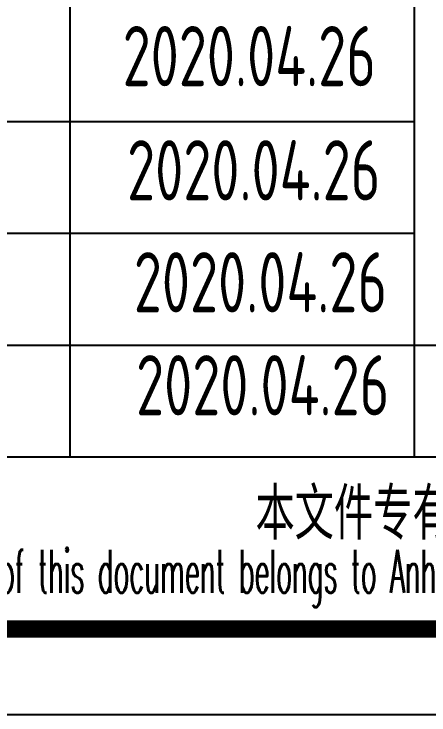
# Model space of a CAD drawing. Extents: x 6250600 to 6678662, y -692028 to -290561.
# Drawn here: x 6266620 to 6269031, y -324656 to -320583 of the extents above; entities that cross this region are included whole.
import ezdxf
from ezdxf.enums import TextEntityAlignment as Align

# ---------------------------------------------------------------- set-up
doc = ezdxf.new("R2010")
doc.units = 0
doc.header["$LTSCALE"] = 1000
doc.header["$MEASUREMENT"] = 0
doc.linetypes.add('2', pattern=[18.5, 12, -3, 0.5, -3])
doc.layers.get('0').update_dxf_attribs({"linetype": 'CONTINUOUS'})
doc.layers.add('图框', color=7, linetype='CONTINUOUS')
doc.styles.add('ECEC_TQ', font='txt_l.shx', dxfattribs={"bigfont": 'hztxt_l.shx'})
doc.styles.add('sceie', font='sceie.shx', dxfattribs={"width": 0.7, "bigfont": 'sceic.shx'})

# ---------------------------------------------------------------- blocks, each defined once
blk = doc.blocks.new('qm')
at = {"style": 'sceie', "width": 0.8}
for p in [(-941169.6, -984626.3), (-941208.7, -985276.9), (-941182.6, -985940.5), (-941143.6, -986591.1), (-941130.5, -987189.7)]:
    blk.add_attdef('2020.04.26', text='', height=350, dxfattribs=at).set_placement(p, align=Align.MIDDLE)

msp = doc.modelspace()

# ---------------------------------------------------------------- linework, layer by layer
for p, q in [((6266946.9, -323156.2), (6266946.9, -319906.2)), ((6266946.9, -323156.2), (6266946.9, -319906.2)), ((6268946.9, -323156.2), (6268946.9, -319906.2)), ((6268946.9, -323156.2), (6268946.9, -319906.2)), ((6263446.9, -321206.2), (6268946.9, -321206.2)), ((6263446.9, -321856.2), (6268946.9, -321856.2)), ((6263446.9, -322506.2), (6268946.9, -322506.2)), ((6268946.9, -322506.2), (6281446.9, -322506.2)), ((6263446.9, -323156.2), (6281446.9, -323156.2)), ((6263446.9, -324156.2), (6281446.9, -324156.2))]:
    msp.add_line(p, q)
at = {"layer": '图框', "color": 4}
msp.add_lwpolyline([(6260946.9, -324656.2), (6260946.9, -294956.2), (6281946.9, -294956.2), (6281946.9, -324656.2)], close=True, dxfattribs=at)
at = {"layer": '图框', "color": 4, "const_width": 100}
msp.add_lwpolyline([(6263446.9, -324156.2), (6281446.9, -324156.2), (6281446.9, -295456.2), (6263446.9, -295456.2)], close=True, dxfattribs=at)

# ---------------------------------------------------------------- block references
at = {"color": 4, "linetype": '2'}
ref = msp.add_blockref('qm', (7209195.8, 664450.4), dxfattribs=at)
ref.add_attrib('2020.04.26', '2020.04.26', dxfattribs={"height": 350, "style": 'sceie', "width": 0.8}).set_placement((6268065.3, -322739.3), align=Align.MIDDLE)
ref.add_attrib('2020.04.26', '2020.04.26', dxfattribs={"height": 350, "style": 'sceie', "width": 0.8}).set_placement((6268052.3, -322140.8), align=Align.MIDDLE)
ref.add_attrib('2020.04.26', '2020.04.26', dxfattribs={"height": 350, "style": 'sceie', "width": 0.8}).set_placement((6268013.2, -321490.2), align=Align.MIDDLE)
ref.add_attrib('2020.04.26', '2020.04.26', dxfattribs={"height": 350, "style": 'sceie', "width": 0.8}).set_placement((6267987.2, -320826.5), align=Align.MIDDLE)

# ---------------------------------------------------------------- texts
for s, height, style, width, p in [('本文件专有权属安徽华东化工医药工程有限责任公司所有,未经许可不得复制或转让给第三方', 300, 'sceie', 0.8, (6272618, -323505.1)), ('The proprietary right of this document belongs to Anhui Huadong Chemical And Medical Engineering  Co.,Ltd.  and any replication or transfer to the 3rd. side is forbidden without its permission. ', 250, 'ECEC_TQ', 0.45, (6272446.9, -323856.2))]:
    msp.add_text(s, height=height, dxfattribs=dict(style=style, width=width)).set_placement(p, align=Align.MIDDLE)

doc.saveas('drawing.dxf')
